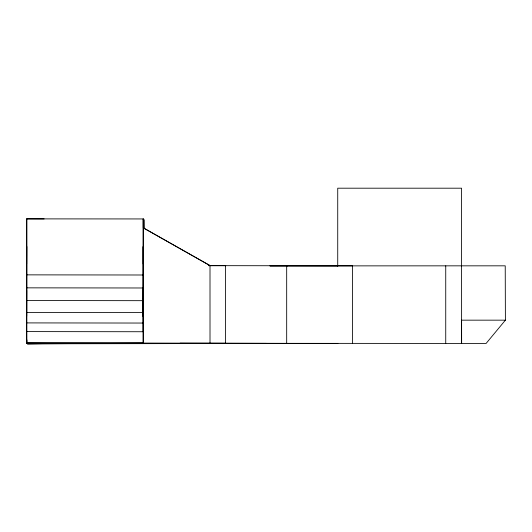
<?xml version="1.0" encoding="UTF-8"?>
<svg xmlns="http://www.w3.org/2000/svg" width="532" height="532" viewBox="0 0 532 532"><rect width="100%" height="100%" fill="white"/><g stroke="black" fill="none" stroke-linecap="round" stroke-linejoin="round"><path stroke-width="0.8" d="M26.72 290.392L26.653 316.287L26.706 218.878L143.294 218.945L143.294 343.113L26.6 343.113L26.6 300.54L143.128 300.68L143.128 331.735L26.6 331.596M26.633 298.818L26.72 246.416L26.667 263.885M143.075 298.924L143.161 246.522L143.181 263.992M143.128 343.233L143.155 218.878M269.997 265.894L505.227 265.827L505.4 320.164L486.095 343.453L225.581 343.306L225.581 265.661M352.583 343.453L352.583 265.827L286.682 265.8L286.682 343.453M143.148 298.924L143.101 316.387L143.128 287.985L26.6 287.845M143.939 228.654L143.813 219.536L143.793 228.208L210.14 265.601M287.486 343.453L27.378 343.805L55.966 343.433L27.012 343.326L26.866 339.895M26.6 343.113L266.266 343.359M27.378 343.805L143.381 343.24L337.893 343.453M209.136 265.694L225.754 265.674M270.07 265.894L287.486 265.854M143.507 343.519L225.754 343.306M26.706 218.878L44.149 218.918M505.4 320.164L461.577 320.164L461.623 343.453L461.57 188.195L337.727 188.195L337.727 266.239M26.607 343.093L143.294 343.113M208.458 265.648L337.368 265.827M26.613 274.858L143.135 274.997M26.6 312.404L143.128 312.543M26.6 322.904L143.128 323.05M300.161 343.406L337.368 343.453M180.082 343.187L225.581 343.306M143.294 218.945L143.301 227.776L210.007 265.641L210.014 343.273M26.799 218.911L26.853 343.113M445.736 265.827L445.736 343.473M143.813 219.536L143.813 228.647"/></g></svg>
